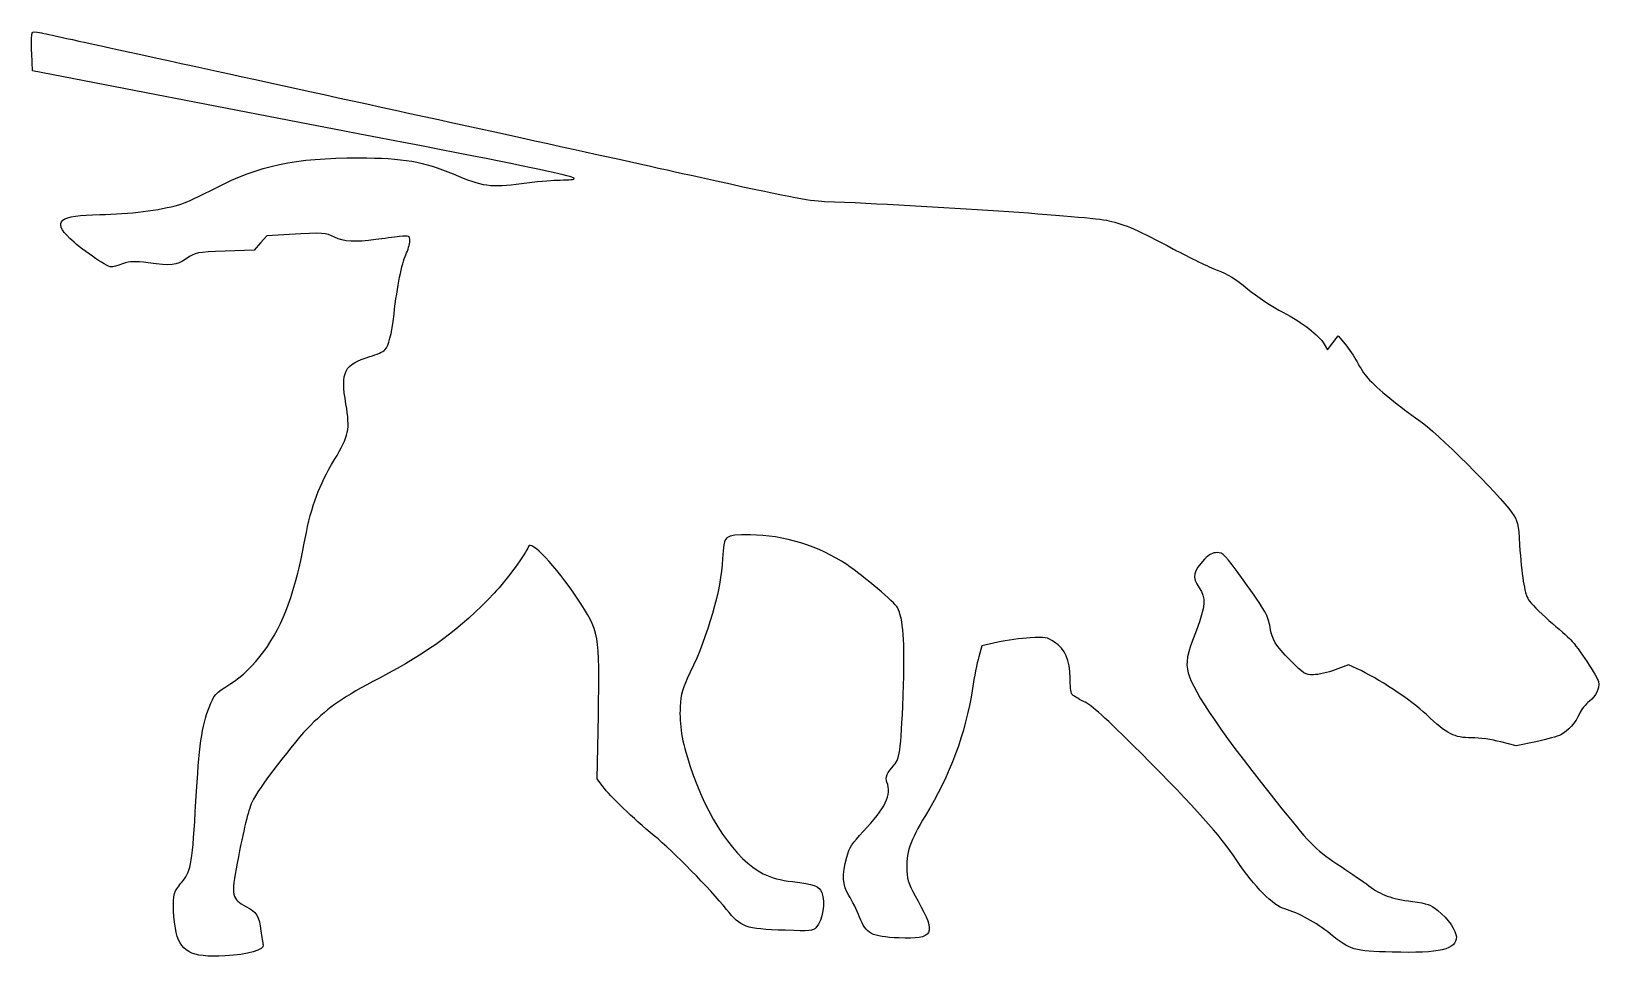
# Model space of a CAD drawing. Header units: centimetres. Extents: x -14.5 to 13.6, y -15.2 to 1.4.
import ezdxf

# ---------------------------------------------------------------- set-up
doc = ezdxf.new("R2010")
doc.units = ezdxf.units.CM
doc.header["$MEASUREMENT"] = 0
doc.layers.add('Layer 1', color=7, linetype='Continuous')

msp = doc.modelspace()

# ---------------------------------------------------------------- linework, layer by layer
at = {"layer": 'Layer 1'}
msp.add_open_spline([(-14.48506, 1.32644), (-14.49564, 1.30175), (-14.49917, 1.13947), (-14.49212, 0.96661), (-14.49212, 0.96661), (-14.49212, 0.96661), (-14.48154, 0.65264), (-14.48154, 0.65264), (-14.48154, 0.65264), (-14.48154, 0.65264), (-9.54265, -0.29986), (-9.54265, -0.29986), (-9.54265, -0.29986), (-4.47676, -1.27705), (-4.39915, -1.29469), (-5.09765, -1.30175), (-5.09765, -1.30175), (-5.1929, -1.30175), (-5.47512, -1.32997), (-5.72559, -1.36525), (-5.72559, -1.36525), (-6.26534, -1.43581), (-6.43115, -1.41464), (-6.94973, -1.19239), (-6.94973, -1.19239), (-7.48242, -0.96661), (-7.83167, -0.90664), (-8.64306, -0.90311), (-8.64306, -0.90311), (-9.78959, -0.90311), (-10.42106, -1.03717), (-11.20423, -1.44639), (-11.20423, -1.44639), (-11.45823, -1.58045), (-11.75104, -1.71097), (-11.85687, -1.74272), (-11.85687, -1.74272), (-12.20259, -1.8415), (-12.74587, -1.91205), (-13.27151, -1.91911), (-13.27151, -1.91911), (-14.00529, -1.93322), (-14.12876, -2.032), (-13.81126, -2.34597), (-13.81126, -2.34597), (-13.64898, -2.51178), (-13.14451, -2.8575), (-13.07043, -2.8575), (-13.07043, -2.8575), (-13.04926, -2.8575), (-12.95401, -2.83281), (-12.86582, -2.80106), (-12.86582, -2.80106), (-12.72471, -2.7552), (-12.65415, -2.75167), (-12.41074, -2.78342), (-12.41074, -2.78342), (-11.98035, -2.83986), (-11.92038, -2.83634), (-11.72988, -2.70934), (-11.72988, -2.70934), (-11.55702, -2.59645), (-11.54996, -2.59292), (-11.03138, -2.57528), (-11.03138, -2.57528), (-11.03138, -2.57528), (-10.50927, -2.55764), (-10.50927, -2.55764), (-10.50927, -2.55764), (-10.50927, -2.55764), (-10.39638, -2.42711), (-10.39638, -2.42711), (-10.39638, -2.42711), (-10.39638, -2.42711), (-10.28349, -2.30011), (-10.28349, -2.30011), (-10.28349, -2.30011), (-10.28349, -2.30011), (-9.8778, -2.27542), (-9.8778, -2.27542), (-9.8778, -2.27542), (-9.27455, -2.24014), (-9.23222, -2.24367), (-9.07347, -2.32481), (-9.07347, -2.32481), (-8.91119, -2.40595), (-8.71011, -2.42006), (-8.33264, -2.36714), (-8.33264, -2.36714), (-8.20211, -2.3495), (-8.01161, -2.32481), (-7.90931, -2.31422), (-7.90931, -2.31422), (-7.72939, -2.29658), (-7.72587, -2.29658), (-7.72587, -2.39183), (-7.72587, -2.39183), (-7.72587, -2.44475), (-7.75762, -2.55411), (-7.79643, -2.63877), (-7.79643, -2.63877), (-7.87051, -2.80458), (-7.94812, -3.18558), (-8.0081, -3.70416), (-8.0081, -3.70416), (-8.05396, -4.0781), (-8.09982, -4.25802), (-8.17038, -4.34269), (-8.17038, -4.34269), (-8.1986, -4.37444), (-8.31855, -4.42736), (-8.44202, -4.46263), (-8.44202, -4.46263), (-8.90063, -4.60021), (-8.96766, -4.73074), (-8.86888, -5.31282), (-8.86888, -5.31282), (-8.79127, -5.76438), (-8.81596, -5.88079), (-9.07349, -6.30765), (-9.07349, -6.30765), (-9.35571, -6.77684), (-9.47918, -7.11198), (-9.59913, -7.72229), (-9.59913, -7.72229), (-9.71907, -8.32907), (-9.77199, -8.54073), (-9.90252, -8.90762), (-9.90252, -8.90762), (-10.11771, -9.52498), (-10.50577, -10.05062), (-10.94674, -10.32931), (-10.94674, -10.32931), (-11.21132, -10.49512), (-11.22896, -10.51628), (-11.31716, -10.74559), (-11.31716, -10.74559), (-11.44769, -11.07015), (-11.49708, -11.44056), (-11.55352, -12.42128), (-11.55352, -12.42128), (-11.61349, -13.50078), (-11.64171, -13.6807), (-11.78283, -13.84297), (-11.78283, -13.84297), (-11.83575, -13.90294), (-11.89572, -13.98761), (-11.92041, -14.02994), (-11.92041, -14.02994), (-11.9698, -14.12872), (-11.9698, -14.41094), (-11.92041, -14.70022), (-11.92041, -14.70022), (-11.84633, -15.12355), (-11.65935, -15.22586), (-11.03141, -15.19411), (-11.03141, -15.19411), (-10.61866, -15.17294), (-10.32585, -15.08828), (-10.35055, -14.99655), (-10.35055, -14.99655), (-10.35761, -14.9648), (-10.37524, -14.85191), (-10.38936, -14.74608), (-10.38936, -14.74608), (-10.41758, -14.48855), (-10.4705, -14.40036), (-10.65747, -14.30864), (-10.65747, -14.30864), (-10.91147, -14.17811), (-10.92558, -14.11814), (-10.81622, -13.53253), (-10.81622, -13.53253), (-10.69628, -12.91164), (-10.62572, -12.61531), (-10.54811, -12.43539), (-10.54811, -12.43539), (-10.45992, -12.22725), (-9.78611, -11.34531), (-9.50389, -11.06661), (-9.50389, -11.06661), (-9.16522, -10.72794), (-8.92181, -10.56214), (-8.26917, -10.21994), (-8.26917, -10.21994), (-7.38017, -9.75427), (-6.82631, -9.34505), (-6.216, -8.69947), (-6.216, -8.69947), (-5.99375, -8.46311), (-5.6445, -7.98686), (-5.60217, -7.86339), (-5.60217, -7.86339), (-5.55984, -7.73639), (-5.11886, -8.20558), (-4.72728, -8.7912), (-4.72728, -8.7912), (-4.33217, -9.38034), (-4.32159, -9.42973), (-4.34981, -10.89023), (-4.34981, -10.89023), (-4.34981, -10.89023), (-4.37098, -12.02617), (-4.37098, -12.02617), (-4.37098, -12.02617), (-4.37098, -12.02617), (-4.26867, -12.16023), (-4.26867, -12.16023), (-4.26867, -12.16023), (-4.14167, -12.33662), (-3.72892, -12.73173), (-3.35145, -13.04217), (-3.35145, -13.04217), (-2.99867, -13.33498), (-2.36367, -13.98409), (-2.05676, -14.36156), (-2.05676, -14.36156), (-1.7957, -14.68612), (-1.7322, -14.71081), (-1.00548, -14.7355), (-1.00548, -14.7355), (-0.55392, -14.75314), (-0.50806, -14.74961), (-0.45515, -14.68964), (-0.45515, -14.68964), (-0.33168, -14.545), (-0.28229, -14.24514), (-0.35284, -14.05817), (-0.35284, -14.05817), (-0.39517, -13.94528), (-0.49395, -13.91), (-0.87495, -13.86414), (-0.87495, -13.86414), (-1.09367, -13.83945), (-1.24537, -13.80064), (-1.40059, -13.72303), (-1.40059, -13.72303), (-1.89095, -13.47961), (-2.40953, -12.71761), (-2.71292, -11.78275), (-2.71292, -11.78275), (-2.85756, -11.33825), (-2.90342, -11.06308), (-2.88578, -10.73147), (-2.88578, -10.73147), (-2.87167, -10.49511), (-2.84697, -10.41397), (-2.70586, -10.11411), (-2.70586, -10.11411), (-2.38836, -9.46147), (-2.152, -8.63244), (-2.1273, -8.08564), (-2.1273, -8.08564), (-2.10261, -7.65172), (-2.10966, -7.65525), (-1.62988, -7.65525), (-1.62988, -7.65525), (-1.04427, -7.65525), (-0.3881, -7.85986), (0.0952, -8.18794), (0.0952, -8.18794), (0.40564, -8.39961), (0.95598, -8.86527), (1.00537, -8.957), (1.00537, -8.957), (1.10415, -9.1475), (1.1359, -9.592), (1.1112, -10.33636), (1.1112, -10.33636), (1.07239, -11.45467), (1.05123, -11.6628), (0.94539, -11.77569), (0.94539, -11.77569), (0.81839, -11.90975), (0.77958, -12.00147), (0.81486, -12.08261), (0.81486, -12.08261), (0.90305, -12.30839), (0.79017, -12.54475), (0.39153, -12.96808), (0.39153, -12.96808), (0.19397, -13.17269), (0.14459, -13.2503), (0.0952, -13.42669), (0.0952, -13.42669), (0.00701, -13.74419), (0.01759, -13.92763), (0.13401, -14.11461), (0.13401, -14.11461), (0.19045, -14.2028), (0.27512, -14.37567), (0.32451, -14.49914), (0.32451, -14.49914), (0.44445, -14.80253), (0.53618, -14.84839), (1.03007, -14.87308), (1.03007, -14.87308), (1.64743, -14.90483), (1.70388, -14.79194), (1.37226, -14.21691), (1.37226, -14.21691), (1.21351, -13.93469), (1.18176, -13.85708), (1.17118, -13.6701), (1.17118, -13.6701), (1.15001, -13.35966), (1.22762, -13.13388), (1.50279, -12.68232), (1.50279, -12.68232), (1.94376, -11.95913), (2.21893, -11.22182), (2.34593, -10.4069), (2.34593, -10.4069), (2.37768, -10.20229), (2.42707, -9.94829), (2.45882, -9.83893), (2.45882, -9.83893), (2.45882, -9.83893), (2.51174, -9.64137), (2.51174, -9.64137), (2.51174, -9.64137), (2.51174, -9.64137), (2.79749, -9.57787), (2.79749, -9.57787), (2.79749, -9.57787), (2.95624, -9.54259), (3.2173, -9.50731), (3.37957, -9.49673), (3.37957, -9.49673), (3.65121, -9.48262), (3.67943, -9.48615), (3.81349, -9.57434), (3.81349, -9.57434), (4.00752, -9.70487), (4.08866, -9.89537), (4.09218, -10.21287), (4.09218, -10.21287), (4.09218, -10.34693), (4.10629, -10.48098), (4.12393, -10.50568), (4.12393, -10.50568), (4.13804, -10.53037), (4.23682, -10.59035), (4.3356, -10.63974), (4.3356, -10.63974), (4.48024, -10.70324), (4.70249, -10.90785), (5.35866, -11.56049), (5.35866, -11.56049), (6.3676, -12.57649), (6.75919, -13.01393), (7.07669, -13.48666), (7.07669, -13.48666), (7.39419, -13.95938), (7.7258, -14.29452), (7.93747, -14.35449), (7.93747, -14.35449), (8.18441, -14.42505), (8.49839, -14.59791), (8.75239, -14.80252), (8.75239, -14.80252), (9.1087, -15.0918), (9.16867, -15.10944), (9.86011, -15.12708), (9.86011, -15.12708), (10.71736, -15.14825), (11.00664, -15.08122), (11.00664, -14.85544), (11.00664, -14.85544), (11.00664, -14.74255), (10.862, -14.53441), (10.67503, -14.37919), (10.67503, -14.37919), (10.54803, -14.27688), (10.48806, -14.25572), (10.22347, -14.22044), (10.22347, -14.22044), (9.83189, -14.16752), (9.66255, -14.10755), (9.4403, -13.93822), (9.4403, -13.93822), (9.34152, -13.86414), (9.11927, -13.70891), (8.94288, -13.59603), (8.94288, -13.59603), (8.50544, -13.31028), (8.41724, -13.22561), (7.88455, -12.55886), (7.88455, -12.55886), (6.82622, -11.23594), (6.29705, -10.47042), (6.20886, -10.12822), (6.20886, -10.12822), (6.15594, -9.93419), (6.18064, -9.81425), (6.3535, -9.35916), (6.3535, -9.35916), (6.51578, -8.9323), (6.52636, -8.7806), (6.40289, -8.60069), (6.40289, -8.60069), (6.27236, -8.40666), (6.29, -8.31141), (6.50167, -8.08916), (6.50167, -8.08916), (6.58281, -8.00449), (6.64278, -7.97274), (6.72392, -7.97274), (6.72392, -7.97274), (6.83328, -7.97274), (6.86503, -8.00449), (7.19311, -8.4631), (7.19311, -8.4631), (7.5988, -9.03107), (7.63761, -9.0981), (7.67289, -9.31329), (7.67289, -9.31329), (7.7117, -9.53907), (7.76108, -9.62021), (8.03978, -9.90596), (8.03978, -9.90596), (8.27614, -10.14585), (8.30084, -10.15996), (8.449, -10.15996), (8.449, -10.15996), (8.53367, -10.15996), (8.71006, -10.12115), (8.84058, -10.07177), (8.84058, -10.07177), (8.84058, -10.07177), (9.07341, -9.98358), (9.07341, -9.98358), (9.07341, -9.98358), (9.07341, -9.98358), (9.23216, -10.05414), (9.23216, -10.05414), (9.23216, -10.05414), (9.58847, -10.21289), (10.18819, -10.608), (10.47041, -10.87258), (10.47041, -10.87258), (10.84435, -11.22536), (10.96783, -11.28886), (11.2818, -11.28886), (11.2818, -11.28886), (11.41233, -11.28886), (11.64869, -11.32061), (11.80038, -11.36294), (11.80038, -11.36294), (11.80038, -11.36294), (12.07555, -11.4335), (12.07555, -11.4335), (12.07555, -11.4335), (12.07555, -11.4335), (12.43186, -11.35942), (12.43186, -11.35942), (12.43186, -11.35942), (12.62589, -11.31709), (12.82697, -11.26064), (12.87636, -11.23595), (12.87636, -11.23595), (13.00689, -11.16892), (13.148, -11.00664), (13.20797, -10.85848), (13.20797, -10.85848), (13.23972, -10.78792), (13.32086, -10.68562), (13.38789, -10.6327), (13.38789, -10.6327), (13.51136, -10.53745), (13.57133, -10.41398), (13.55017, -10.28345), (13.55017, -10.28345), (13.53606, -10.19878), (13.18328, -9.66609), (13.05628, -9.53556), (13.05628, -9.53556), (13.00689, -9.48617), (12.8305, -9.32742), (12.6647, -9.18631), (12.6647, -9.18631), (12.49889, -9.04167), (12.33309, -8.87587), (12.29781, -8.81589), (12.29781, -8.81589), (12.22373, -8.68889), (12.17434, -8.38197), (12.13906, -7.83164), (12.13906, -7.83164), (12.11789, -7.44358), (12.11084, -7.41536), (11.99442, -7.24956), (11.99442, -7.24956), (11.78981, -6.9497), (10.62917, -5.79612), (10.33636, -5.59856), (10.33636, -5.59856), (10.01533, -5.38337), (9.57083, -5.02), (9.42267, -4.85067), (9.42267, -4.85067), (9.3627, -4.78011), (9.2745, -4.64959), (9.22864, -4.55786), (9.22864, -4.55786), (9.17925, -4.46261), (9.08753, -4.3215), (9.01697, -4.24036), (9.01697, -4.24036), (9.01697, -4.24036), (8.8935, -4.09219), (8.8935, -4.09219), (8.8935, -4.09219), (8.8935, -4.09219), (8.79825, -4.21566), (8.79825, -4.21566), (8.79825, -4.21566), (8.79825, -4.21566), (8.703, -4.34266), (8.703, -4.34266), (8.703, -4.34266), (8.703, -4.34266), (8.64303, -4.24035), (8.64303, -4.24035), (8.64303, -4.24035), (8.54072, -4.07454), (8.25497, -3.85229), (7.9022, -3.66885), (7.9022, -3.66885), (7.71876, -3.5736), (7.43301, -3.38663), (7.27073, -3.24904), (7.27073, -3.24904), (7.05554, -3.06912), (6.9109, -2.98093), (6.72392, -2.9139), (6.72392, -2.9139), (6.58634, -2.86098), (6.23709, -2.69165), (5.94428, -2.53643), (5.94428, -2.53643), (5.30928, -2.19776), (5.07997, -2.09546), (4.78364, -2.02843), (4.78364, -2.02843), (4.45556, -1.95082), (1.54514, -1.75326), (-0.29989, -1.68271), (-0.29989, -1.68271), (-0.58917, -1.67213), (-0.98781, -1.59452), (-2.50475, -1.25585), (-2.50475, -1.25585), (-3.52428, -1.03007), (-6.56169, -0.35979), (-9.26044, 0.22934), (-9.26044, 0.22934), (-11.95919, 0.81848), (-14.23108, 1.3159), (-14.31575, 1.33353), (-14.31575, 1.33353), (-14.43217, 1.36175), (-14.4745, 1.35822), (-14.48508, 1.32647), (-14.48508, 1.32647), (-14.48508, 1.32647), (-14.48506, 1.32644), (-14.48506, 1.32644)], degree=3, knots=[0, 0, 0, 0, 0.00699301, 0.00699301, 0.00699301, 0.00699301, 0.01398601, 0.01398601, 0.01398601, 0.01398601, 0.02097902, 0.02097902, 0.02097902, 0.02097902, 0.02797203, 0.02797203, 0.02797203, 0.02797203, 0.03496503, 0.03496503, 0.03496503, 0.03496503, 0.04195804, 0.04195804, 0.04195804, 0.04195804, 0.04895105, 0.04895105, 0.04895105, 0.04895105, 0.05594406, 0.05594406, 0.05594406, 0.05594406, 0.06293706, 0.06293706, 0.06293706, 0.06293706, 0.06993007, 0.06993007, 0.06993007, 0.06993007, 0.07692308, 0.07692308, 0.07692308, 0.07692308, 0.08391608, 0.08391608, 0.08391608, 0.08391608, 0.09090909, 0.09090909, 0.09090909, 0.09090909, 0.0979021, 0.0979021, 0.0979021, 0.0979021, 0.1048951, 0.1048951, 0.1048951, 0.1048951, 0.11188811, 0.11188811, 0.11188811, 0.11188811, 0.11888112, 0.11888112, 0.11888112, 0.11888112, 0.12587413, 0.12587413, 0.12587413, 0.12587413, 0.13286713, 0.13286713, 0.13286713, 0.13286713, 0.13986014, 0.13986014, 0.13986014, 0.13986014, 0.14685315, 0.14685315, 0.14685315, 0.14685315, 0.15384615, 0.15384615, 0.15384615, 0.15384615, 0.16083916, 0.16083916, 0.16083916, 0.16083916, 0.16783217, 0.16783217, 0.16783217, 0.16783217, 0.17482517, 0.17482517, 0.17482517, 0.17482517, 0.18181818, 0.18181818, 0.18181818, 0.18181818, 0.18881119, 0.18881119, 0.18881119, 0.18881119, 0.1958042, 0.1958042, 0.1958042, 0.1958042, 0.2027972, 0.2027972, 0.2027972, 0.2027972, 0.20979021, 0.20979021, 0.20979021, 0.20979021, 0.21678322, 0.21678322, 0.21678322, 0.21678322, 0.22377622, 0.22377622, 0.22377622, 0.22377622, 0.23076923, 0.23076923, 0.23076923, 0.23076923, 0.23776224, 0.23776224, 0.23776224, 0.23776224, 0.24475524, 0.24475524, 0.24475524, 0.24475524, 0.25174825, 0.25174825, 0.25174825, 0.25174825, 0.25874126, 0.25874126, 0.25874126, 0.25874126, 0.26573427, 0.26573427, 0.26573427, 0.26573427, 0.27272727, 0.27272727, 0.27272727, 0.27272727, 0.27972028, 0.27972028, 0.27972028, 0.27972028, 0.28671329, 0.28671329, 0.28671329, 0.28671329, 0.29370629, 0.29370629, 0.29370629, 0.29370629, 0.3006993, 0.3006993, 0.3006993, 0.3006993, 0.30769231, 0.30769231, 0.30769231, 0.30769231, 0.31468531, 0.31468531, 0.31468531, 0.31468531, 0.32167832, 0.32167832, 0.32167832, 0.32167832, 0.32867133, 0.32867133, 0.32867133, 0.32867133, 0.33566434, 0.33566434, 0.33566434, 0.33566434, 0.34265734, 0.34265734, 0.34265734, 0.34265734, 0.34965035, 0.34965035, 0.34965035, 0.34965035, 0.35664336, 0.35664336, 0.35664336, 0.35664336, 0.36363636, 0.36363636, 0.36363636, 0.36363636, 0.37062937, 0.37062937, 0.37062937, 0.37062937, 0.37762238, 0.37762238, 0.37762238, 0.37762238, 0.38461538, 0.38461538, 0.38461538, 0.38461538, 0.39160839, 0.39160839, 0.39160839, 0.39160839, 0.3986014, 0.3986014, 0.3986014, 0.3986014, 0.40559441, 0.40559441, 0.40559441, 0.40559441, 0.41258741, 0.41258741, 0.41258741, 0.41258741, 0.41958042, 0.41958042, 0.41958042, 0.41958042, 0.42657343, 0.42657343, 0.42657343, 0.42657343, 0.43356643, 0.43356643, 0.43356643, 0.43356643, 0.44055944, 0.44055944, 0.44055944, 0.44055944, 0.44755245, 0.44755245, 0.44755245, 0.44755245, 0.45454545, 0.45454545, 0.45454545, 0.45454545, 0.46153846, 0.46153846, 0.46153846, 0.46153846, 0.46853147, 0.46853147, 0.46853147, 0.46853147, 0.47552448, 0.47552448, 0.47552448, 0.47552448, 0.48251748, 0.48251748, 0.48251748, 0.48251748, 0.48951049, 0.48951049, 0.48951049, 0.48951049, 0.4965035, 0.4965035, 0.4965035, 0.4965035, 0.5034965, 0.5034965, 0.5034965, 0.5034965, 0.51048951, 0.51048951, 0.51048951, 0.51048951, 0.51748252, 0.51748252, 0.51748252, 0.51748252, 0.52447552, 0.52447552, 0.52447552, 0.52447552, 0.53146853, 0.53146853, 0.53146853, 0.53146853, 0.53846154, 0.53846154, 0.53846154, 0.53846154, 0.54545455, 0.54545455, 0.54545455, 0.54545455, 0.55244755, 0.55244755, 0.55244755, 0.55244755, 0.55944056, 0.55944056, 0.55944056, 0.55944056, 0.56643357, 0.56643357, 0.56643357, 0.56643357, 0.57342657, 0.57342657, 0.57342657, 0.57342657, 0.58041958, 0.58041958, 0.58041958, 0.58041958, 0.58741259, 0.58741259, 0.58741259, 0.58741259, 0.59440559, 0.59440559, 0.59440559, 0.59440559, 0.6013986, 0.6013986, 0.6013986, 0.6013986, 0.60839161, 0.60839161, 0.60839161, 0.60839161, 0.61538462, 0.61538462, 0.61538462, 0.61538462, 0.62237762, 0.62237762, 0.62237762, 0.62237762, 0.62937063, 0.62937063, 0.62937063, 0.62937063, 0.63636364, 0.63636364, 0.63636364, 0.63636364, 0.64335664, 0.64335664, 0.64335664, 0.64335664, 0.65034965, 0.65034965, 0.65034965, 0.65034965, 0.65734266, 0.65734266, 0.65734266, 0.65734266, 0.66433566, 0.66433566, 0.66433566, 0.66433566, 0.67132867, 0.67132867, 0.67132867, 0.67132867, 0.67832168, 0.67832168, 0.67832168, 0.67832168, 0.68531469, 0.68531469, 0.68531469, 0.68531469, 0.69230769, 0.69230769, 0.69230769, 0.69230769, 0.6993007, 0.6993007, 0.6993007, 0.6993007, 0.70629371, 0.70629371, 0.70629371, 0.70629371, 0.71328671, 0.71328671, 0.71328671, 0.71328671, 0.72027972, 0.72027972, 0.72027972, 0.72027972, 0.72727273, 0.72727273, 0.72727273, 0.72727273, 0.73426573, 0.73426573, 0.73426573, 0.73426573, 0.74125874, 0.74125874, 0.74125874, 0.74125874, 0.74825175, 0.74825175, 0.74825175, 0.74825175, 0.75524476, 0.75524476, 0.75524476, 0.75524476, 0.76223776, 0.76223776, 0.76223776, 0.76223776, 0.76923077, 0.76923077, 0.76923077, 0.76923077, 0.77622378, 0.77622378, 0.77622378, 0.77622378, 0.78321678, 0.78321678, 0.78321678, 0.78321678, 0.79020979, 0.79020979, 0.79020979, 0.79020979, 0.7972028, 0.7972028, 0.7972028, 0.7972028, 0.8041958, 0.8041958, 0.8041958, 0.8041958, 0.81118881, 0.81118881, 0.81118881, 0.81118881, 0.81818182, 0.81818182, 0.81818182, 0.81818182, 0.82517483, 0.82517483, 0.82517483, 0.82517483, 0.83216783, 0.83216783, 0.83216783, 0.83216783, 0.83916084, 0.83916084, 0.83916084, 0.83916084, 0.84615385, 0.84615385, 0.84615385, 0.84615385, 0.85314685, 0.85314685, 0.85314685, 0.85314685, 0.86013986, 0.86013986, 0.86013986, 0.86013986, 0.86713287, 0.86713287, 0.86713287, 0.86713287, 0.87412587, 0.87412587, 0.87412587, 0.87412587, 0.88111888, 0.88111888, 0.88111888, 0.88111888, 0.88811189, 0.88811189, 0.88811189, 0.88811189, 0.8951049, 0.8951049, 0.8951049, 0.8951049, 0.9020979, 0.9020979, 0.9020979, 0.9020979, 0.90909091, 0.90909091, 0.90909091, 0.90909091, 0.91608392, 0.91608392, 0.91608392, 0.91608392, 0.92307692, 0.92307692, 0.92307692, 0.92307692, 0.93006993, 0.93006993, 0.93006993, 0.93006993, 0.93706294, 0.93706294, 0.93706294, 0.93706294, 0.94405594, 0.94405594, 0.94405594, 0.94405594, 0.95104895, 0.95104895, 0.95104895, 0.95104895, 0.95804196, 0.95804196, 0.95804196, 0.95804196, 0.96503497, 0.96503497, 0.96503497, 0.96503497, 0.97202797, 0.97202797, 0.97202797, 0.97202797, 0.97902098, 0.97902098, 0.97902098, 0.97902098, 0.98601399, 0.98601399, 0.98601399, 0.98601399, 1, 1, 1, 1], dxfattribs=at)

doc.saveas('drawing.dxf')
